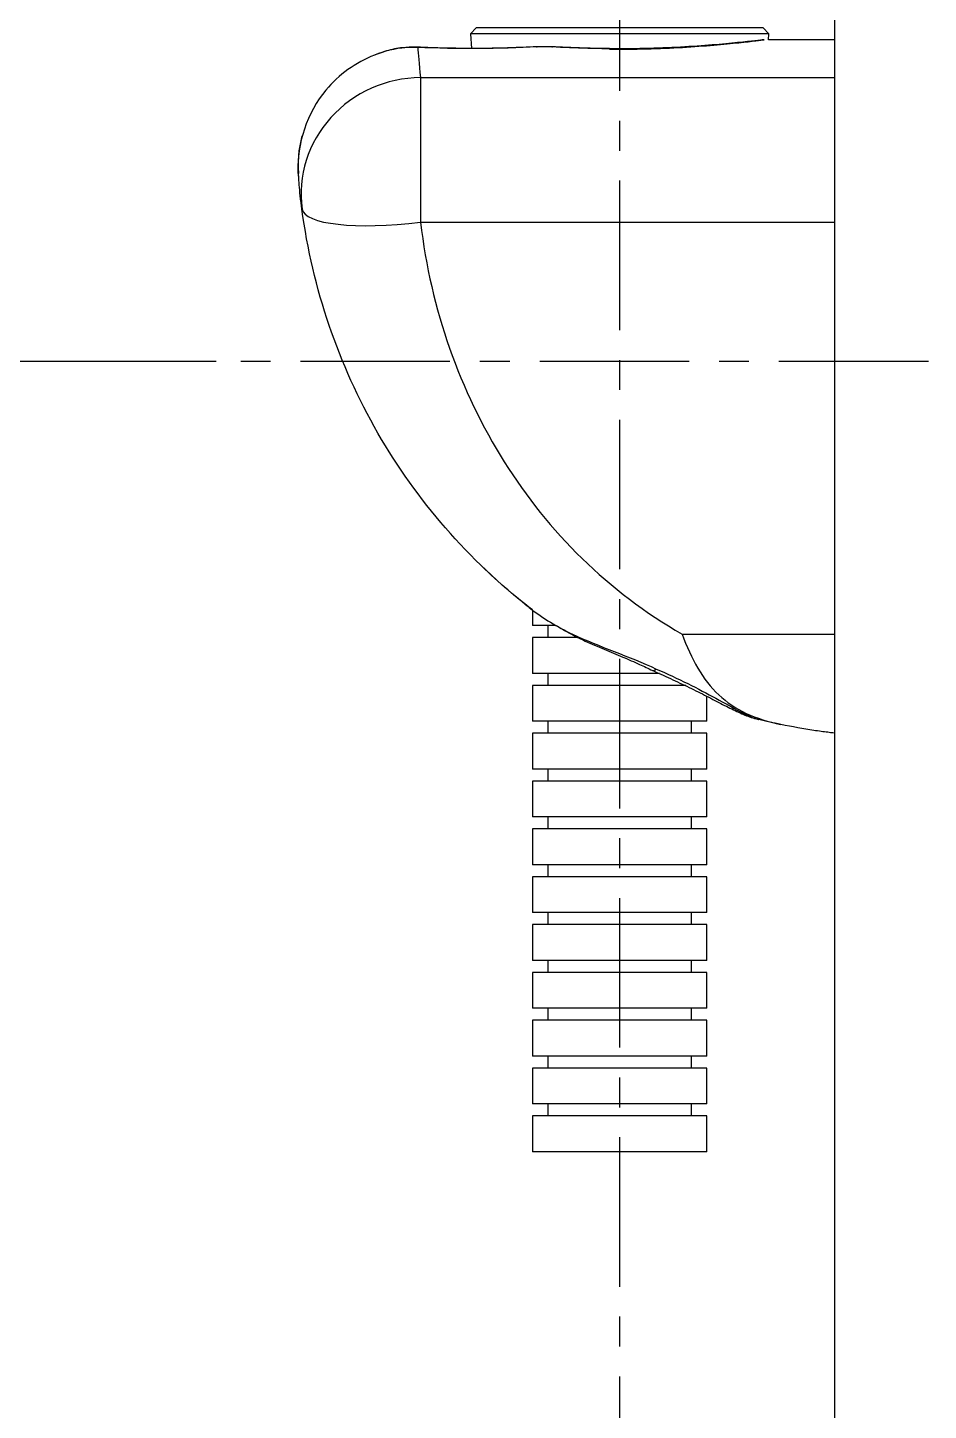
# Model space of a CAD drawing. Extents: x 0 to 1128, y 0 to 827.
# Drawn here: x 746.9 to 822.3, y 271.5 to 387.1 of the extents above; entities that cross this region are included whole.
import ezdxf

# ---------------------------------------------------------------- set-up
doc = ezdxf.new("R2010")
doc.units = 0
doc.header["$LTSCALE"] = 10
doc.header["$MEASUREMENT"] = 0
doc.linetypes.add('CENTER', pattern=[2, 1.25, -0.25, 0.25, -0.25])
doc.layers.get('0').update_dxf_attribs({"linetype": 'CONTINUOUS'})
doc.layers.add('1', color=7, linetype='CONTINUOUS')
doc.layers.add('치수선', color=7, linetype='CONTINUOUS', lineweight=20)

msp = doc.modelspace()

# ---------------------------------------------------------------- linework, layer by layer
at = {"color": 5, "lineweight": -3, "ltscale": 0.5}
msp.add_line((762.7, 359.24), (543.58, 359.24), dxfattribs=at)
at = {"layer": '1', "color": 7, "linetype": 'Continuous', "lineweight": -3}
for p, q in [((784.45, 387.14), (783.98, 386.64)), ((783.98, 386.64), (784.07, 385.41)), ((808.91, 386.64), (783.98, 386.64)), ((808.45, 387.14), (784.45, 387.14)), ((808.91, 386.64), (808.45, 387.14)), ((808.88, 386.14), (808.91, 386.64)), ((790.83, 385.55), (789.51, 385.55)), ((790.77, 385.53), (789.56, 385.53)), ((814.45, 386.14), (808.88, 386.14)), ((814.45, 382.97), (814.45, 386.14)), ((779.8, 382.97), (779.8, 370.87)), ((779.8, 382.97), (814.45, 382.97)), ((814.45, 370.87), (814.45, 382.97)), ((779.8, 370.87), (814.45, 370.87)), ((814.45, 336.43), (814.45, 370.87)), ((789.15, 338.44), (789.15, 337.14)), ((791.07, 337.14), (789.15, 337.14)), ((790.45, 337.14), (790.45, 336.14)), ((789.15, 336.14), (789.15, 333.14)), ((792.93, 336.14), (789.15, 336.14)), ((801.68, 336.43), (814.45, 336.43)), ((814.45, 328.14), (814.45, 336.43)), ((799.79, 333.14), (789.15, 333.14)), ((790.45, 333.14), (790.45, 332.14)), ((789.15, 332.14), (789.15, 329.14)), ((801.97, 332.14), (789.15, 332.14)), ((803.75, 329.14), (803.75, 331.23)), ((803.75, 329.14), (789.15, 329.14)), ((790.45, 329.14), (790.45, 328.14)), ((802.45, 328.14), (802.45, 329.14)), ((789.15, 328.14), (789.15, 325.14)), ((803.75, 328.14), (789.15, 328.14)), ((803.75, 325.14), (803.75, 328.14)), ((803.75, 325.14), (789.15, 325.14)), ((790.45, 325.14), (790.45, 324.14)), ((802.45, 324.14), (802.45, 325.14)), ((789.15, 324.14), (789.15, 321.14)), ((803.75, 324.14), (789.15, 324.14)), ((803.75, 321.14), (803.75, 324.14)), ((803.75, 321.14), (789.15, 321.14)), ((790.45, 321.14), (790.45, 320.14)), ((802.45, 320.14), (802.45, 321.14)), ((789.15, 320.14), (789.15, 317.14)), ((803.75, 320.14), (789.15, 320.14)), ((803.75, 317.14), (803.75, 320.14)), ((803.75, 317.14), (789.15, 317.14)), ((790.45, 317.14), (790.45, 316.14)), ((802.45, 316.14), (802.45, 317.14)), ((789.15, 316.14), (789.15, 313.14)), ((803.75, 316.14), (789.15, 316.14)), ((803.75, 313.14), (803.75, 316.14)), ((803.75, 313.14), (789.15, 313.14)), ((790.45, 313.14), (790.45, 312.14)), ((802.45, 312.14), (802.45, 313.14)), ((789.15, 312.14), (789.15, 309.14)), ((803.75, 312.14), (789.15, 312.14)), ((803.75, 309.14), (803.75, 312.14)), ((803.75, 309.14), (789.15, 309.14)), ((790.45, 309.14), (790.45, 308.14)), ((802.45, 308.14), (802.45, 309.14)), ((789.15, 308.14), (789.15, 305.14)), ((803.75, 308.14), (789.15, 308.14)), ((803.75, 305.14), (803.75, 308.14)), ((803.75, 305.14), (789.15, 305.14)), ((789.15, 304.14), (789.15, 301.14)), ((803.75, 304.14), (789.15, 304.14)), ((790.45, 305.14), (790.45, 304.14)), ((802.45, 304.14), (802.45, 305.14)), ((803.75, 301.14), (803.75, 304.14)), ((803.75, 301.14), (789.15, 301.14)), ((790.45, 301.14), (790.45, 300.14)), ((802.45, 300.14), (802.45, 301.14)), ((789.15, 300.14), (789.15, 297.14)), ((803.75, 300.14), (789.15, 300.14)), ((803.75, 297.14), (803.75, 300.14)), ((803.75, 297.14), (789.15, 297.14)), ((789.15, 296.14), (789.15, 293.14)), ((803.75, 296.14), (789.15, 296.14)), ((790.45, 297.14), (790.45, 296.14)), ((802.45, 296.14), (802.45, 297.14)), ((803.75, 293.14), (803.75, 296.14)), ((803.75, 293.14), (789.15, 293.14))]:
    msp.add_line(p, q, dxfattribs=at)
at = {"layer": '1', "color": 1, "linetype": 'CENTER', "lineweight": -3}
msp.add_line((822.26, 359.24), (762.7, 359.24), dxfattribs=at)
at = {"layer": '1', "color": 7, "linetype": 'Continuous', "lineweight": -3, "extrusion": (6.12323e-17, -7.4988e-33, -1)}
for start, end in [(352.2681, 352.5557), (307.7564, 314.5234)]:
    msp.add_arc((-820.26, 378.62), 50.81, start, end, dxfattribs=at)
at = {"layer": '1', "color": 7, "linetype": 'Continuous', "lineweight": -3}
for centre, major_axis, ratio, start_param, end_param in [((779.56, 383.51), (0.09, 2), 0.357631, 6.276828, 6.405218), ((779.8, 373.29), (-9.91, -1.31), 0.96772, 4.585417, 6.283185), ((779.8, 373.29), (-9.91, -1.31), 0.239333, 0, 1.539235)]:
    msp.add_ellipse(centre, major_axis=major_axis, ratio=ratio, start_param=start_param, end_param=end_param, dxfattribs=at)
at = {"layer": '1', "color": 1, "linetype": 'CENTER', "lineweight": -3}
msp.add_open_spline([(796.45, 181.85), (796.45, 341.64), (796.45, 398.72)], degree=1, knots=[0.3515944, 0.3515944, 0.9166667, 1, 1], dxfattribs=at)
at = {"layer": '1', "color": 7, "linetype": 'Continuous', "lineweight": -3}
for points, degree in [([(778.57, 385.48), (777.66, 385.39), (776.78, 385.18), (775.94, 384.85)], 3), ([(779.56, 385.49), (779.23, 385.51), (778.89, 385.5), (778.57, 385.48)], 3), ([(779.65, 385.5), (779.12, 385.54), (778.62, 385.48)], 2), ([(789.56, 385.53), (786.44, 385.37), (782.78, 385.35), (779.56, 385.49)], 3), ([(779.56, 385.49), (779.6, 384.97), (779.66, 384.13), (779.8, 382.97)], 3), ([(769.6, 374.73), (769.51, 375.86), (769.62, 377.01), (769.91, 378.1)], 3), ([(769.88, 371.98), (769.88, 372.03), (769.87, 372.07), (769.86, 372.12)], 3), ([(788.58, 338.89), (788.72, 338.79), (788.85, 338.68), (788.99, 338.57)], 3), ([(788.99, 338.57), (790.06, 337.74), (791.23, 337.04), (792.5, 336.42)], 3), ([(791.13, 337.16), (791.6, 336.88), (792.07, 336.6), (792.56, 336.35)], 3), ([(792.5, 336.42), (794.74, 335.38), (797.26, 334.57), (799.51, 333.51)], 3), ([(809.93, 328.87), (809.3, 329), (808.68, 329.14), (808.07, 329.29)], 3)]:
    msp.add_open_spline(points, degree=degree, dxfattribs=at)
for points, knots in [([(778.49, 385.47), (778.37, 385.47), (777.79, 385.42), (776.93, 385.22), (776.22, 384.96), (775.95, 384.85)], [0, 0, 0, 0, 0.137714, 0.664904, 1, 1, 1, 1]), ([(778.62, 385.5), (778.6, 385.5), (778.58, 385.49), (778.57, 385.49), (778.57, 385.48), (778.57, 385.48)], [0, 0, 0, 0, 0.932119, 0.932119, 1, 1, 1, 1]), ([(783.86, 385.41), (783.36, 385.41), (782.36, 385.42), (780.94, 385.45), (780.05, 385.49), (779.65, 385.51)], [0, 0, 0, 0, 0.346493, 0.701474, 1, 1, 1, 1]), ([(789.5, 385.55), (789.12, 385.53), (788.27, 385.49), (786.9, 385.44), (785.41, 385.41), (784.38, 385.4), (783.87, 385.41), (783.86, 385.41)], [0, 0, 0, 0, 0.21806, 0.47613, 0.734344, 0.995673, 1, 1, 1, 1]), ([(789.5, 385.55), (789.52, 385.55), (789.53, 385.54), (789.55, 385.53), (789.55, 385.53), (789.56, 385.53)], [0, 0, 0, 0, 0.948259, 0.948259, 1, 1, 1, 1]), ([(795.59, 385.34), (795.83, 385.34), (796.07, 385.34), (798.44, 385.34), (800.57, 385.42), (804.22, 385.66), (805.75, 385.81), (807.9, 386.05), (808.49, 386.13), (808.59, 386.15), (808.1, 386.09), (806.15, 385.87), (804.69, 385.73), (801.15, 385.48), (799.05, 385.39), (794.82, 385.36), (792.68, 385.43), (790.77, 385.53)], [0, 0, 0, 0, 0.015967, 0.015967, 0.156543, 0.156543, 0.297119, 0.297119, 0.437696, 0.437696, 0.578272, 0.578272, 0.718848, 0.718848, 0.859424, 0.859424, 1, 1, 1, 1]), ([(790.77, 385.53), (790.77, 385.53), (790.78, 385.53), (790.8, 385.54), (790.82, 385.55), (790.84, 385.55)], [0, 0, 0, 0, 0.048294, 0.048294, 1, 1, 1, 1]), ([(795.61, 385.4), (795.12, 385.4), (794.15, 385.41), (792.72, 385.46), (791.6, 385.5), (791, 385.54), (790.84, 385.55)], [0, 0, 0, 0, 0.28889, 0.587438, 0.888444, 1, 1, 1, 1]), ([(775.94, 384.85), (774.37, 384.23), (772.96, 383.22), (770.29, 380.01), (769.44, 377.48), (769.58, 374.95)], [0, 0, 0, 0, 0.401499, 0.401499, 1, 1, 1, 1]), ([(769.57, 374.95), (769.57, 374.91), (769.58, 374.71), (769.61, 374.19), (769.69, 373.32), (769.76, 372.6), (769.83, 372.14), (769.84, 372.1)], [0, 0, 0, 0, 0.068436, 0.333791, 0.637711, 0.966343, 1, 1, 1, 1]), ([(788.99, 338.57), (786.42, 340.57), (784.02, 342.85), (779.76, 347.76), (777.87, 350.4), (774.6, 356.09), (773.22, 359.13), (771.09, 365.37), (770.33, 368.61), (769.88, 371.98)], [0, 0, 0, 0, 0.25, 0.25, 0.5, 0.5, 0.75, 0.75, 1, 1, 1, 1]), ([(779.8, 370.87), (780.23, 367.2), (781.05, 363.7), (783.4, 357), (784.95, 353.78), (788.64, 347.9), (790.82, 345.18), (795.8, 340.32), (798.56, 338.2), (801.68, 336.43)], [0, 0, 0, 0, 0.25, 0.25, 0.5, 0.5, 0.75, 0.75, 1, 1, 1, 1]), ([(792.56, 336.33), (792.55, 336.33), (792.55, 336.33), (792.53, 336.35), (792.51, 336.37), (792.5, 336.41), (792.5, 336.42), (792.5, 336.42)], [0, 0, 0, 0, 0.102368, 0.102368, 0.924624, 0.924624, 1, 1, 1, 1]), ([(792.56, 336.34), (792.89, 336.17), (793.74, 335.76), (795.14, 335.16), (796.67, 334.53), (798.03, 333.94), (798.84, 333.56), (799.19, 333.38)], [0, 0, 0, 0, 0.154276, 0.391878, 0.62114, 0.832199, 1, 1, 1, 1]), ([(801.68, 336.43), (802.41, 334.35), (803.39, 332.6), (806.08, 330.09), (807.8, 329.31), (809.93, 328.87)], [0, 0, 0, 0, 0.5, 0.5, 1, 1, 1, 1]), ([(799.2, 333.4), (799.24, 333.38), (799.3, 333.38), (799.41, 333.43), (799.45, 333.46), (799.5, 333.5), (799.5, 333.51), (799.51, 333.51)], [0, 0, 0, 0, 0.613027, 0.613027, 0.963392, 0.963392, 1, 1, 1, 1]), ([(799.2, 333.39), (799.36, 333.32), (800.08, 333), (801.3, 332.43), (802.83, 331.7), (804.24, 330.98), (805.51, 330.31), (806.66, 329.76), (807.48, 329.43), (807.97, 329.32), (808.09, 329.29)], [0, 0, 0, 0, 0.047473, 0.207278, 0.365783, 0.523982, 0.674192, 0.815613, 0.951346, 1, 1, 1, 1]), ([(799.51, 333.51), (801.34, 332.73), (803.04, 331.86), (805.94, 330.26), (807.2, 329.51), (808.07, 329.29)], [0, 0, 0, 0, 0.5, 0.5, 1, 1, 1, 1]), ([(814.45, 328.14), (814.45, 328.14), (814.19, 328.17), (813.52, 328.26), (813.1, 328.31), (811.82, 328.51), (810.88, 328.67), (809.93, 328.87)], [0, 0, 0, 0, 0.25, 0.25, 0.5, 0.5, 1, 1, 1, 1])]:
    msp.add_open_spline(points, degree=3, knots=knots, dxfattribs=at)
at = {"layer": '치수선', "lineweight": -3}
msp.add_line((814.45, 114.1), (814.45, 680.63), dxfattribs=at)

doc.saveas('drawing.dxf')
